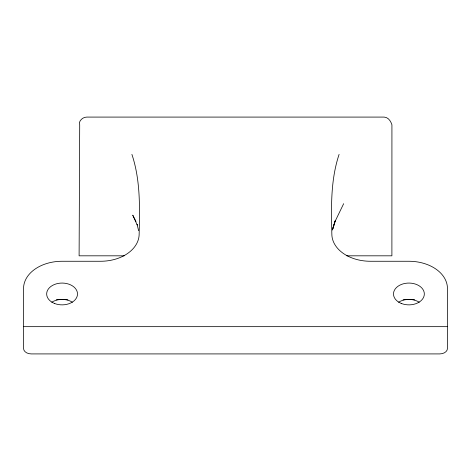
<?xml version="1.0" encoding="UTF-8"?>
<svg xmlns="http://www.w3.org/2000/svg" width="471" height="471" viewBox="0 0 471 471"><rect width="100%" height="100%" fill="white"/><g stroke="black" fill="none" stroke-linecap="round" stroke-linejoin="round"><path stroke-width="0.71" d="M339.096 154.382C330.495 180.099 331.225 207.275 331.843 234.016A38.534 27.247 0 0 0 370.377 261.264L408.916 261.264A38.534 27.247 0 0 1 447.45 288.517L447.45 348.463A7.707 5.452 0 0 1 439.743 353.915L31.257 353.915A7.707 5.452 0 0 1 23.55 348.463L23.55 288.517A38.534 27.247 0 0 1 62.084 261.264L100.623 261.264A38.534 27.247 0 0 0 139.157 234.016C139.775 207.275 140.505 180.099 131.904 154.382M332.573 229.471L335.205 220.781L332.379 230.031L335.093 221.388L343.665 203.684M124.214 255.818L79.104 255.818L79.705 124.791L79.34 122.796C80.241 119.51 83.379 117.102 86.782 117.085L384.218 117.085C388.422 117.356 390.771 121.171 391.925 124.791L391.896 255.818L346.786 255.818M23.55 326.662L447.45 326.662M135.984 221.464L132.751 215.159L137.249 225.044L137.102 224.461L138.627 230.719M403.07 299.809A30.827 21.801 0 0 1 414.757 299.809M56.243 299.809A30.827 21.801 0 0 1 67.93 299.809M398.596 302.217A15.413 10.898 0 0 1 419.231 302.217M51.769 302.217A15.413 10.898 0 0 1 72.404 302.217M54.377 303.406A15.413 10.898 0 0 0 77.503 293.963A15.413 10.898 0 0 0 54.377 284.525A15.413 10.898 0 0 0 54.377 303.406M401.204 303.406A15.413 10.898 0 0 0 424.33 293.963A15.413 10.898 0 0 0 401.204 284.525A15.413 10.898 0 0 0 401.204 303.406"/></g></svg>
